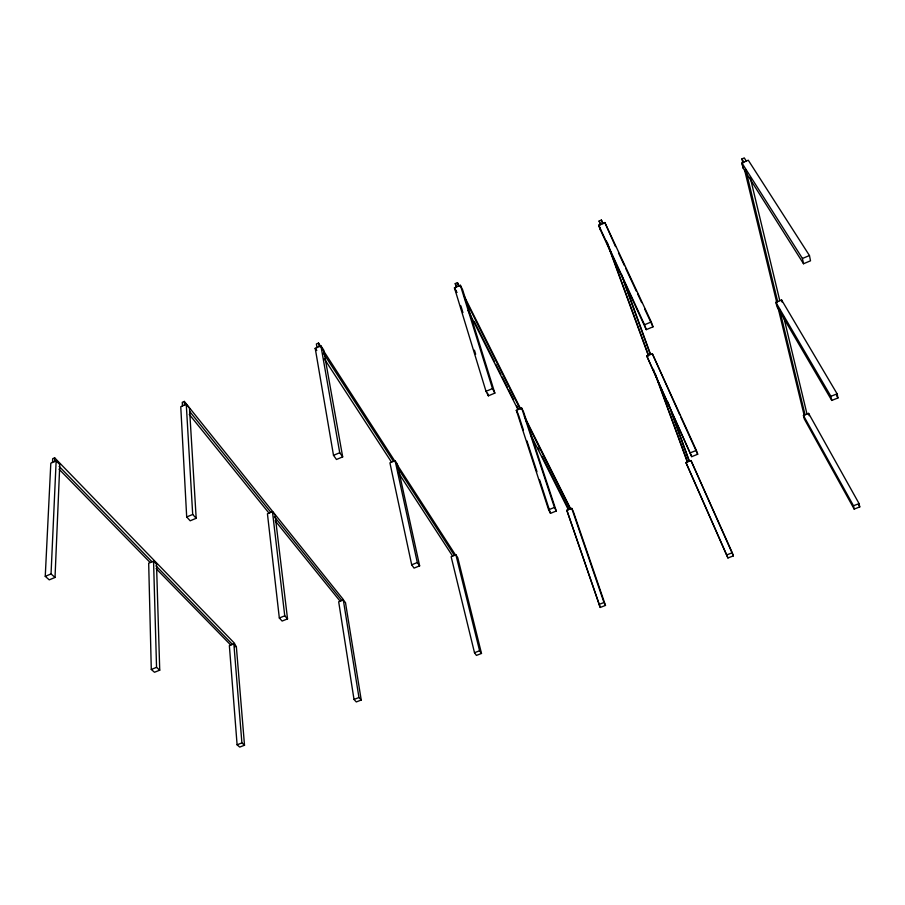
<?xml version="1.0" encoding="UTF-8"?>
<svg xmlns="http://www.w3.org/2000/svg" width="905" height="905" viewBox="0 0 905 905"><rect width="100%" height="100%" fill="white"/><g stroke="black" fill="none" stroke-linecap="round" stroke-linejoin="round"><path stroke-width="1.36" d="M55.024 577.447L59.787 464.525L56.144 460.871L50.816 463.19L45.25 576.349L49.255 579.867L55.024 577.447L51.042 573.917L56.144 460.871M52.49 462.466L52.671 458.677L54.662 457.817L234.633 643.387L234.927 646.951M54.481 461.595L54.662 457.817M343.493 599.744L184.337 401.424L182.278 402.318L182.425 405.915L186.272 404.343L189.496 408.279L196.181 518.282L190.186 520.794L186.69 516.97L180.762 406.741L182.482 405.994M455.43 554.867L318.526 343.063L316.388 343.99L317.01 347.554M456.301 287.043L455.249 283.604L457.455 282.643L459.355 286.433M600.547 225.017L599.099 221.046L601.384 220.051L602.922 223.354M742.903 163.047L741.896 158.941L744.272 157.911L746.297 161.067M320.924 345.846L315.223 348.323L333.504 455.339L336.468 459.491L342.678 456.889L323.696 350.065L320.924 345.846L339.737 452.726L342.678 456.889M460.362 285.279L454.457 287.847L486.008 391.322L488.383 395.824L494.843 393.109L462.636 289.804L460.362 285.279L492.49 388.596L494.843 393.109M604.834 222.517L598.714 225.175L600.49 230.017L646.272 329.646L652.991 326.829L651.272 321.942L604.834 222.517L615.536 246.567M45.25 576.349L51.042 573.917M186.69 516.97L192.697 514.459L196.181 518.282M333.504 455.339L339.737 452.726M486.008 391.322L492.49 388.596M646.272 329.646L644.53 324.771L651.272 321.942M803.527 263.74L802.441 258.479L809.455 255.538L748.277 160.208L741.93 162.968L743.163 168.138L803.527 263.74L810.507 260.81L809.455 255.538M153.556 561.157L148.68 563.182L151.293 669.462L154.495 672.268L159.732 670.175L156.52 564.222L153.556 561.157L156.542 667.347L159.732 670.175M269.011 513.146L272.462 511.71L275.086 514.979L287.53 618.873L282.122 621.045L279.328 618.002L267.439 513.791L269.011 513.146L189.258 414.388M395.112 460.702L389.919 462.862L411.696 564.799L414.049 568.102L419.637 565.851L397.363 464.197L395.112 460.702L417.307 562.548L419.637 565.851M516.314 410.293L521.665 408.065L523.531 411.798L556.281 511.008L550.5 513.327L548.611 509.775L516.314 410.293L518.192 414.015M646.803 356.027L652.335 353.731L696.352 450.396L697.698 454.242L691.714 456.652L646.803 356.027L691.714 456.652M775.89 302.349L781.592 299.974L837.114 393.822L837.951 397.951L831.752 400.44L776.909 306.569L775.89 302.349L830.903 396.322L831.752 400.44M151.293 669.462L156.542 667.347M279.328 618.002L284.758 615.819L287.53 618.873M411.696 564.799L417.307 562.548M548.611 509.775L554.426 507.445L556.281 511.008M690.334 452.817L696.352 450.396M830.903 396.322L837.114 393.822M341.864 600.535L343.312 599.947L345.495 602.662L361.231 700.029L356.287 701.941L354.013 699.452L338.685 601.802L341.864 600.535L274.396 516.721M233.852 643.84L229.361 645.638L237.099 744.792L239.723 747.089L244.508 745.234L236.329 646.385L233.852 643.84L241.895 742.926L244.508 745.234M455.894 554.81L451.143 556.722L474.503 652.731L476.415 655.412L481.494 653.444L457.76 557.706L455.894 554.81L479.593 650.752L481.494 653.444M566.847 510.33L571.745 508.361L573.284 511.438L605.49 605.411L600.241 607.447L566.847 510.33L600.241 607.447M685.956 462.568L691.001 460.555L732.281 552.763L733.367 555.874L727.959 557.966L685.956 462.568L727.959 557.966M803.436 415.474L808.629 413.393L859.083 503.599L859.75 506.924L854.173 509.085L804.285 418.936L803.436 415.474L853.494 505.759L854.173 509.085M237.099 744.792L241.895 742.926M354.013 699.452L358.957 697.529L361.231 700.029M474.503 652.731L479.593 650.752M598.714 604.563L603.974 602.515L605.49 605.411M726.851 554.867L732.281 552.763M853.494 505.759L859.083 503.599M59.108 466.347L152.029 561.79M155.988 565.863L232.449 644.394M59.074 469.209L150.196 562.548M156.124 568.623L230.764 645.073M184.541 405.089L184.337 401.424M275.154 520.76L340.133 601.225M189.552 411.311L270.889 512.354M324.375 358.889L391.548 462.184M398.392 472.715L452.624 556.123M323.458 353.278L393.483 461.38M398.042 468.394L454.412 555.41M741.896 158.941L743.91 162.108M802.441 258.479L741.93 162.968L743.209 168.217M836.514 395.519L837.951 397.951M858.37 504.458L859.75 506.924M455.249 283.604L456.516 286.127M474.277 321.445L494.571 361.819M495.838 364.342L500.918 374.432M502.185 376.955L507.252 387.046M508.519 389.569L513.599 399.659M516.766 405.972L518.033 408.494M537.706 447.602L538.973 450.124M542.14 456.437L568.781 509.413M468.089 310.472L517.988 409.603M530.579 434.604L568.374 509.719M463.779 295.268L520.669 408.924M524.459 416.504L570.602 508.689M464.604 298.22L519.99 408.766M526.258 421.266L570.218 508.983M618.511 252.936L624.461 265.674M625.649 268.219L636.339 291.161M637.539 293.706L641.69 302.621M644.665 308.99L652.991 326.829M599.099 221.046L600.626 224.35M644.53 324.771L598.714 225.175L600.524 230.096M679.779 414.863L652.335 353.731M680.945 417.409L697.698 454.242M733.367 555.874L691.001 460.555M607.278 242.54L648.534 355.314M655.277 373.765L687.54 461.946M606.361 240.9L648.512 356.038M653.353 369.274L687.268 461.912M621.622 274.769L650.605 354.455M667.867 401.899L689.429 461.188M601.384 220.051L602.832 224.021M624.054 282.315L650.084 353.855M671.306 412.137L689.146 461.154M571.745 508.361L603.974 602.515M521.665 408.065L554.426 507.445M518.633 415.361L523.429 430.124M526.925 440.859L536.959 471.72M539.584 479.774L550.5 513.327M457.455 282.643L458.518 286.082M460.883 305.867L462.93 312.587M474.424 350.178L475.657 354.206M487.557 393.132L488.383 395.824M745.844 170.095L777.667 301.603M779.352 308.56L805.054 414.818M744.566 169.891L776.829 302.756M778.164 308.232L804.104 415.067M750.188 177.301L779.805 300.72M783.764 317.214L807 414.038M781.592 299.974L782.09 302.089M808.629 413.393L809.172 415.712M318.526 343.063L319.148 346.626M343.312 599.947L358.957 697.529M272.462 511.71L284.758 615.819M186.272 404.343L192.697 514.459M316.614 350.427L315.223 348.323L316.626 350.473M456.754 292.36L454.457 287.847L456.776 292.439"/></g></svg>
